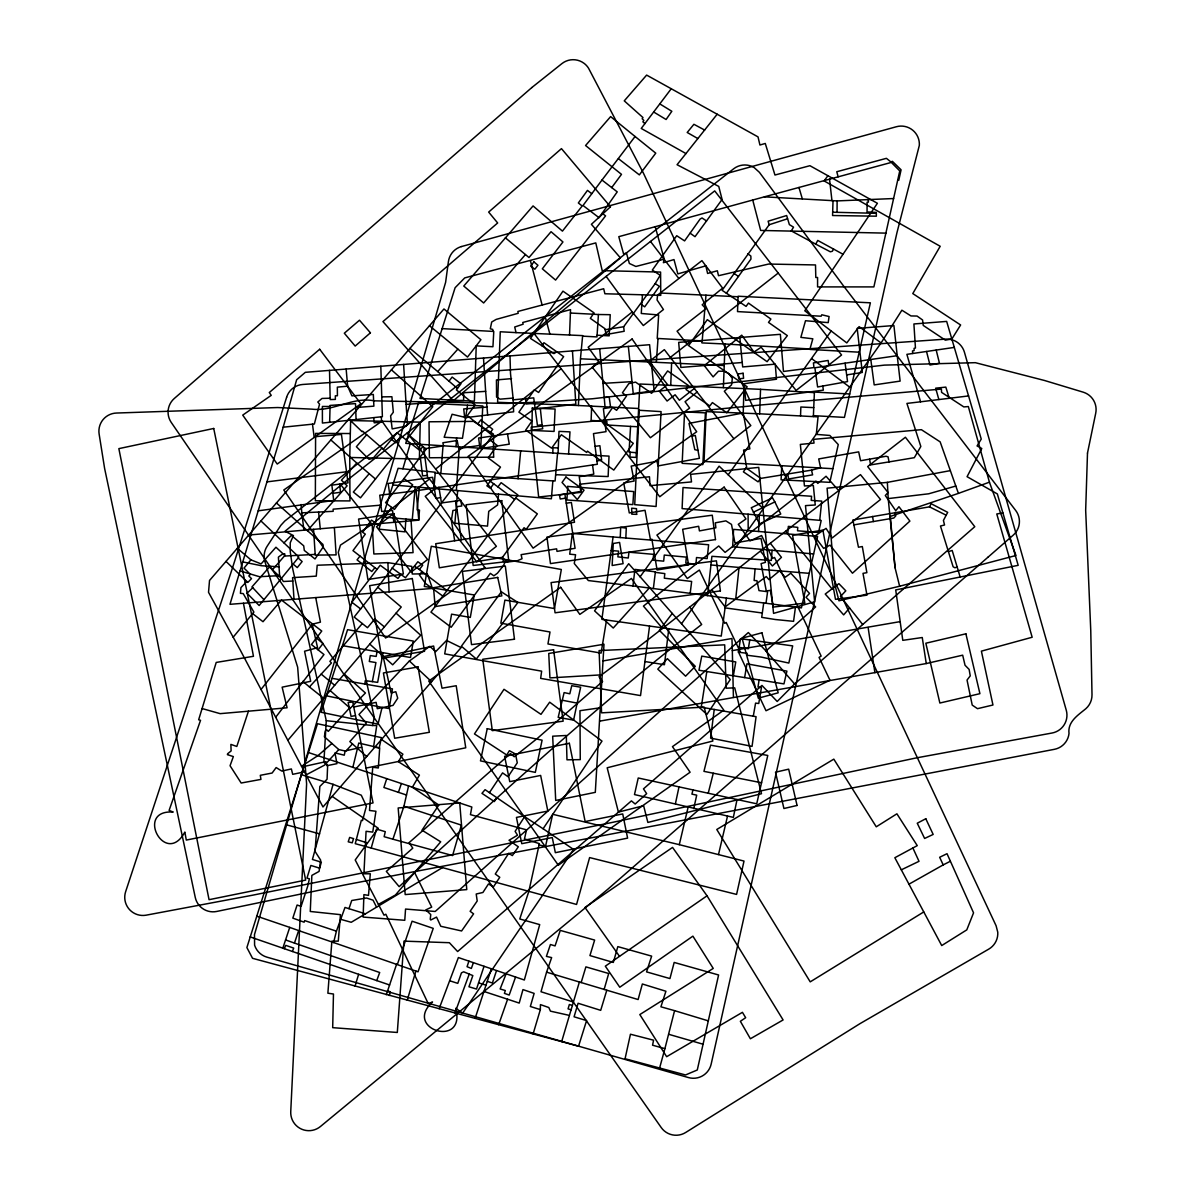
<?xml version="1.0" encoding="UTF-8"?>
<svg xmlns="http://www.w3.org/2000/svg" width="1195" height="1195" viewBox="0 0 1195 1195"><rect width="100%" height="100%" fill="white"/><g stroke="black" fill="none" stroke-linecap="round" stroke-linejoin="round"><path stroke-width="1.5" d="M833.02 200.775L832.571 215.518L876.353 216.19L876.323 213.322L837.053 212.337L837.112 200.909L764.412 196.831L618.801 236.67L623.581 253.878L626.464 253.116L629.362 263.468L635.874 266.47L664.271 259.121L655.218 226.766M329.641 422.283L330.074 406.509L322.381 406.464L322.411 423.045L356.05 419.55L355.692 407.54L373.886 406.151L373.333 394.455L351.898 395.844L347.655 386.164L337.334 387.15L337.423 395.754L335.332 395.799L335.362 399.429L330.193 399.563L329.521 370.39M533.104 1033.959L540.349 1009.626L540.439 1004.607L548.819 1007.519L550.432 1011.149L569.417 1015.406L579.381 982.021L546.578 972.162L541.006 991.745L573.436 1002.052M349.762 457.461L350.628 420.535L420.252 422.149L419.385 459.074L349.762 457.461L349.956 500.914L315.346 500.78L315.599 433.397L350.314 433.531M743.215 413.141L743.947 388.584L639.908 384.013L636.113 457.416L629.855 457.102L630.213 452.218L629.033 452.128L630.572 426.406L637.323 426.72M569.537 334.988L570.538 309.624L522.753 322.486L523.156 324.189L514.701 327.012L516.061 332.613L582.652 335.616L580.441 358.829L578.41 405.523L497.598 402.297L500.257 331.762L516.061 332.613M723.378 387.598L725.051 343.996L701.973 342.92L701.405 340.859L657.22 338.439L658.639 314.957L641.267 313.478L642.447 294.792L660.76 295.374L660.581 272.072L602.205 270.638L595.782 242.899L464.736 277.897L455.116 287.711L419.983 398.443L474.4 401.221L476.222 345.878L492.937 346.729L493.774 331.448L442.15 328.625M759.661 413.814L706.185 411.618L704.034 461.449L781.784 465.706L781.097 479.822L829.808 482.332L838.263 444.555L829.838 435.458L816.304 434.382L818.037 416.861L759.661 413.814L760.528 389.346L743.947 388.584M800.53 415.92L800.859 407.002L813.735 407.629L813.377 416.547M813.735 407.629L814.422 392.079L849.705 393.962L870.378 302.813L738.092 296.226L737.524 311.596L821.144 316.212L821.787 314.778L829.091 316.526L828.21 322.62L805.505 320.738L800.859 337.363L812.824 338.797L809.851 349.418L859.205 352.196M578.41 405.523L591.674 406.151L591.122 420.446L606.926 421.387L606.687 424.972L630.572 426.406M670.724 385.402L671.605 363.041L580.979 358.829M558.065 453.473L558.976 431.38L569.985 431.873L568.566 454.01L405.732 443.345L418.564 402.745L482.765 405.971L480.704 448.409M552.762 453.159L553.001 447.781L558.304 447.916M625.821 538.034L620.25 537.541L620.683 527.368L626.285 528.13L625.821 538.034L708.635 544.756L707.156 558.603L696.521 557.527L695.923 564.204L685.81 563.129L686.318 557.124L664.286 555.063L663.673 561.157L653.038 560.171L653.65 554.346L628.973 552.195L628.241 558.02L617.86 556.855L618.622 551.119L611.198 550.536L601.877 619.368L721.257 636.084L726.411 598.083L801.412 607.896L817.604 536.421L733.581 529.385L732.654 546.772L813.616 553.942M600.248 707.784L579.963 710.696L580.262 759.632L566.968 759.811L566.31 735.478L552.673 736.195L555.705 800.456L595.304 792.345L603.998 644.239L548.744 653.471L549.924 677.894L602.22 674.802M758.541 531.491L759.348 515.179L682.106 508.592L683.017 487.53L811.584 496.269L811.226 500.391L821.727 501.108L819.725 520.333L759.348 515.179M597.097 335.212L598.426 314.509L610.227 314.688L609.196 335.84L597.097 335.212L596.992 336.915L582.652 336.153M382.803 517.017L405.912 519.078L405.06 531.85L378.905 529.161L398.099 468.306L435.279 472.249L433.919 488.516L551.373 498.778L552.852 480.898L555.092 480.987L557.542 453.473M456.027 446.706L456.624 437.967L462.465 438.281L467.529 405.21M456.356 490.488L459.328 446.885M656.339 362.369L658.012 338.529M772.075 550.223L771.343 560.44L711.906 556.317L707.545 595.618L726.411 598.083M552.852 480.898L440.85 473.549L443.031 445.854M738.092 296.763L705.976 295.195L702.212 340.769L701.405 340.859M787.729 533.956L788.356 526.383L797.752 527.368L797.528 530.774L818.515 532.477L821.189 520.512L819.725 520.333M710.905 564.966L755.091 568.865L754.12 580.471L756.928 580.695L758.989 590.599L767.593 591.719L765.98 603.326M457.685 490.533L454.877 523.246L487.515 526.114L488.725 511.37L497.568 504.962L498.569 494.162M405.912 519.078L412.275 519.571L415.203 486.858L392.796 484.976M518.062 478.837L520.661 450.963M533.851 333.241L659.774 496.761L750.818 425.554L724.334 391.273L731.534 384.865L732.341 378.457L728.875 373.617L724.334 371.242L718.479 371.197L713.116 376.888L704.303 365.64L741.722 335.168L753.955 352.017L761.155 347.222L796.124 390.421L841.564 355.02L714.715 190.901L341.053 485.065L285.007 531.267L293.432 535.569L290.236 542.784L290.236 551.567L292.626 568.417L326.265 720.704L323.89 762.38L327.639 765.562L327.072 779.23L319.857 786.444L315.047 851.378L320.663 860.161L319.08 871.409L311.85 875.397L310.267 911.471L340.455 914.653L338.275 941.137L331.881 941.137L327.878 993.209L333.465 994.016L332.688 1027.67L397.308 1032.465L403.97 941.137L449.38 942.706L457.625 951.534L631.408 800.874L635.172 804.011L646.644 793.659L643.478 788.864L761.962 685.437L777.183 701.48L794.6 683.958L974.776 526.696L905.407 437.25L867.689 466.558L888.034 492.504L885.316 495.507L895.727 510.698L898.954 506.71L909.888 521.095L852.468 573.212L830.047 545.159L823.654 548.385L814.572 536.331L826.044 528.354L832.228 537.944L880.506 499.495L860.475 474.624C771.417 539.393 687.663 611.377 599.009 676.728L602.594 681.449L537.466 738.316L514.238 756.734L510.474 753.597L409.048 842.684L412.783 848.151L386.343 871.409L399.16 886.645C498.061 797.05 595.887 706.081 701.674 624.477L689.814 607.045M433.919 488.516L419.445 487.261L417.115 509.892L419.505 510.116L418.653 520.109L412.275 519.571M735.702 599.068L739.063 567.476M653.381 588.537L632.947 585.938L634.933 569.403L655.383 571.822L653.381 588.537L707.545 595.618M668.797 628.779L664.435 664.719L644.927 661.537L649.557 626.09M334.376 527.548L313.568 529.34L315.226 555.107L336.124 554.883L334.376 527.548L418.788 520.154L416.099 490.757L597.336 464.272L593.467 433.621L606.029 431.649L603.4 408.615L610.63 407.495L609.181 396.919L604.237 397.636L605.118 408.302M690.172 593.377L691.651 581.457L664.315 578.186L664.823 573.615L655.383 572.36M714.237 709.442L710.607 738.122L752.058 746.367L756.077 716.701L701.241 707.201L706.813 671.53L698.97 670.231L701.764 656.115L735.761 661.94L733.342 675.787L706.813 671.53M644.927 661.537L640.535 695.595L540.648 678.387L541.649 671.172L444.704 653.874L451.576 614.17L470.307 617.397L474.251 594.99L424.315 586.431L431.29 546.279L561.336 569.492L554.48 608.569L504.917 600.099L500.839 623.178L549.999 632.006L547.952 643.971L601.085 653.112L606.537 620.041M795.452 607.135L793.57 621.34L775.226 619.503L761.708 617.352L763.71 602.967M611.198 550.536L613.08 536.958L620.25 537.541M364.819 684.078L365.311 680.627L377.665 682.375L383.042 652.709L410.512 657.504L413.306 641.058L347.566 629.675L321.126 712.265L378.023 724.14L382.086 707.425L389.137 708.545L392.438 688.873L332.15 678.342M759.109 679.91L757.988 687.035L761.439 687.573L758.75 703.482L755.569 703.123L753.298 716.163M744.634 677.58L746.935 663.822L786.907 671.127L783.965 683.898L733.342 675.787M749.788 639.982L748.294 648.721L739.122 647.376L738.211 652.171L747.114 653.292L747.248 655.263L761.349 657.101L788.82 663.061L792.688 645.897L740.497 638.683L739.122 647.376M383.042 652.709L377.052 651.678L376.171 656.428L370.301 655.577L369.3 661.492L375.932 662.568L372.362 681.613M737.061 799.5L733.342 817.38L634.485 794.57L638.235 777.99L756.719 803.802L767.773 755.449L710.517 745.157L703.945 771.358L761.618 782.785M577.17 703.123L573.6 720.107L558.184 717.373L564.115 692.592L569.806 693.802L571.748 685.691L580.65 687.215L577.17 703.123L562.173 700.21M308.444 752.536L246.887 947.56L252.548 958.315L439.133 1008.685L458.387 957.553L524.336 980.005L539.707 924.616L519.765 918.97L528.847 891.321L539.378 843.64L524.486 838.935L526.517 829.838L470.442 814.646L471.831 807.028L308.444 752.536L317.497 723.737L381.414 737.629L379.233 747.846L358.769 743.051L352.839 767.369M675.414 803.712L678.999 786.907M693.742 808.642L696.7 795.153L691.92 794.122L692.951 790M664.271 259.121L663.374 262.706L673.995 259.569L677.819 273.909L705.827 265.843L707.604 273.461L717.329 270.772L718.509 275.701L768.624 264.05L815.513 264.946L815.797 277.494L817.574 277.494L817.574 286.905L873.874 286.905L899.76 170.93L891.336 162.415L764.412 196.831M579.381 982.021L638.115 999.543L642.357 983.993L665.914 991.252L660.91 1006.802L674.577 1010.656L664.913 1048.612L652.56 1045.207L653.56 1040.188L630.452 1034.228L625.06 1058.74L685.527 1074.962L697.283 1069.988L718.598 974.986L674.174 962.438L669.947 978.571L646.57 971.893L651.648 956.12L617.83 946.619L613.319 962.438L589.942 955.582L594.632 940.077L560.276 930.397L555.063 945.902L550.432 944.513L546.399 956.388L551.642 957.598L546.578 972.162M849.705 393.962L844.432 417.399L813.377 415.651M301.424 774.718L333.061 784.308L361.278 795.198L366.402 806.132L362.518 820.606L361.338 820.248L355.259 843.685L371.212 848.032L376.515 829.076L385.283 831.675L384.133 836.694L392.916 839.204L403.94 806.266L408.57 785.877M326.265 720.704L372.496 725.499L374.319 717.523L338.275 552.374L340.455 545.114L371.929 524.321L429.498 478.971L436.309 487.62L425.256 496.313L476.73 561.784L496.388 546.324L407.226 432.948M365.64 846.463L366.521 842.654L356.289 839.428M371.212 848.032L576.558 904.451L589.613 857.577L736.583 894.413L744.007 861.072L679.298 844.671L688.051 807.476M718.509 854.53L727.501 816.17M397.427 964.275L412.081 921.211L433.247 928.381L418.026 971.804L333.599 942.541L336.422 931.159L344.996 907.453L365.461 913.816L442.464 867.615M708.217 793.271L713.266 773.24M336.422 931.159L304.635 920.583L304.142 922.196L292.82 918.118L297.092 905.033L301.11 906.333L307.712 886.212L309.385 878.773L306.966 878.101L310.864 865.464L319.648 868.153L321.335 862.192L312.433 859.459L333.061 784.308M389.286 995.51L390.317 991.745L387.538 991.028L386.254 994.703M659.61 1068.016L664.913 1048.612M628.346 346.416L633.245 393.603L654.143 390.78L649.602 344.713L305.337 372.317L296.644 379.756L279.286 441.015L229.963 604.312L432.441 588.448L427.257 573.705L412.245 574.018L411.797 566.4L387.897 562.636L317.198 565.235L316.287 576.124L292.581 577.648L294.015 599.292M604.117 989.505L608.688 973.507L585.894 966.874L581.158 982.559M402.879 468.798L410.243 443.659M439.133 1008.685L561.665 1041.622L569.417 1015.406M407.241 1000.17L415.905 970.997M606.776 990.311L600.697 1010.343L578.081 1003.262L574.078 1016.796L586.581 1020.605L578.559 1046.193L561.665 1041.622M355.005 986.189L358.62 974.313L250.128 936.895M355.408 715.581L351.076 716.432L348.148 702.451L352.779 702.048L373.034 802.92L186.3 840.07L184.852 832.049C165.478 867.779 134.303 809.374 173.2 812.062L169.107 810.404L200.536 720.331L198.654 719.748L216.22 662.433L253.459 656.294L243.436 603.236M475.132 1018.319L491.354 968.846M386.747 778.662L383.894 787.49L406.509 795.019M468.888 961.139L467.066 966.695L471.338 968.443L473.399 962.707M449.664 980.766L457.775 983.365L461.434 972.879L463.675 971.804L472.832 975.568L468.948 986.771L476.521 989.057L484.035 966.292M315.719 597.59L320.439 622.147L312.239 624.208L317.571 647.69L304.576 651.23L310.685 681.299L282.139 687.17L287.099 707.784L248.44 711.189L236.804 746.457L230.874 744.395L231.113 750.938L227.603 753.761L227.423 754.657L233.354 756.584L230.052 765.726L241.166 783.024L260.943 779.394L260.301 775.316L272.116 773.031L276.15 767.563L281.781 771.059L291.371 768.953L292.7 774.33L303.605 772.045L302.753 766.757L325.891 761.648L326.922 765.681L336.945 763.665L334.973 752.91L344.235 755.195L345.176 750.938L361.622 747.263M282.827 948.188L289.728 927.395L256.731 916.147M358.62 974.313L376.724 980.587L379.696 972.521L294.478 943.079L298.63 930.576L289.728 927.395M348.985 908.663L351.718 900.507L366.551 897.998L373.064 900.193L376.574 907.184M398.398 792.419L401.371 783.547M496.537 970.594L492.385 983.007L487.336 981.349M387.538 991.028L396.62 964.186M498.659 1024.683L507.621 999.229L519.213 1003.083L522.962 989.594L534.135 993.403L530.356 1006.489L540.349 1009.626M515.553 977.047L509.189 995.062L504.409 993.359L505.321 990.535L500.137 988.967L506.127 973.82M454.936 1012.942L469.247 974.089M292.402 951.504L293.701 948.098L285.739 945.364L284.305 948.681M787.789 474.31L788.64 478.971L812.615 474.848L811.524 470.143L760.752 478.388L758.063 481.839L743.409 471.846L746.621 467.14L743.589 450.112L749.848 448.857L743.215 412.962L688.992 423.403L691.875 436.13L695.326 435.458L699.404 458.312L658.012 465.93L656.966 461.27L631.199 466.11L634.127 481.032L623.715 483.004L629.287 512.939L645.031 510.295L650.424 539.557L651.872 539.199L657.086 569.985L688.544 564.832L682.659 529.295L698.657 526.293L699.433 530.909L715.88 527.817L715.282 522.842L725.873 520.871L731.504 524.411L734.925 542.918L761.051 538.437L765.412 562.367L761.081 563.622L766.264 590.913L770.327 590.375L773.284 607.09L804.832 603.102L792.539 535.211L822.892 530.102L835.484 599.337L866.972 595.17L862.999 573.346L866.883 572.674L862.312 546.548L858.458 547.22L852.886 519.974L929.471 506.844L931.159 503.707L947.695 512.356L943.423 520.422L944.543 524.993L940.465 526.024L953.117 566.759L954.835 567.744L957.195 567.117M640.654 304.023L644.688 306.846L659.401 286.322L655.174 283.633L623.641 326.758L624.178 331.269L606.044 334.555L604.999 328.73L590.33 318.363L594.034 312.866L562.95 291.162L530.475 338.424L541.903 345.728L543.949 342.726L563.637 356.648L538.587 392.468L534.419 389.779L518.899 412.156L531.939 421.058L525.68 430.11L551.627 448.17L561.351 434.741L586.67 452.442L587.477 451.127L613.797 470.083L633.29 443.33L603.012 421.357L612.662 407.465L616.605 410.318L626.509 396.023L622.446 392.782L628.839 383.61L635.576 382.116L651.604 393.304L667.646 370.943L688.335 385.447L686.035 389.54L709.785 405.941L712.399 402.581L726.769 412.783L747.189 386.821L688.589 345.594L707.306 319.662L767.115 361.682L787.356 335.631L768.505 322.396L770.88 319.065L748.458 303.082L746.083 306.398L722.094 290.31L769.162 224.75L768.116 221.195L786.654 215.533L789.372 224.615L793.54 227.169L791.284 230.904L815.752 244.153L817.739 240.434L843.028 254.251L877.399 203.284L809.926 165.702L774.957 175.023L765.278 143.46L759.93 145.013L758.018 136.887L646.629 75.091L624.268 100.858L642.955 117.543L642.178 118.768L643.836 120.396L642.895 121.845L644.897 123.608L641.237 128.448L685.96 153.557L717.194 114.197M833.602 249.098L832.317 251.279L830.331 251.801L815.752 244.153M649.662 587.611L613.244 628.032L594.557 610.839L628.689 563.711L672.262 613.438L659.386 630.377L695.296 666.347L685.586 676.176L667.363 658.654L657.788 669.14L706.902 714.446L730.264 679.567L681.538 623.76L881.073 342.965L901.881 310.207L910.978 315.943L917.043 316.048L922.585 319.991L923.242 325.428L945.35 340.157L951.877 338.962L960.616 324.98L912.786 293.582L940.196 246.275L824.117 180.923L827.926 175.665M496.896 797.767L494.312 801.561L481.958 793.346L485.08 789.671L524.605 816.663L515.12 831.376L517.525 835.215L509.01 840.279L518.316 846.792L512.371 855.59L508.667 853.349L495.283 874.008L499.764 877.294L493.371 886.944L488.471 883.941L482.914 892.486L476.207 894.009L477.208 900.985L470.128 911.307L473.579 913.846L461.599 930.965L440.776 926.274L436.548 917.103L430.753 920.001L430.23 919.209L430.768 914.563L425.823 909.903L431.709 907.095L414.605 872.529L440.701 841.818L421.999 830.196L438.819 805.042L412.38 787.251L419.415 775.152L398.338 761.678L402.894 754.179L381.504 739.466L322.979 806.983L240.359 650.259L208.527 592.302L209.528 580.456L443.957 308.967L480.913 339.724L467.514 357.051L429.483 325.727M556.87 351.763L553.927 353.615L541.903 345.728M707.037 895.817L783.098 1019.947L750.385 1038.769L740.362 1021.292L745.665 1017.707L742.424 1012.329L666.646 1056.694L639.818 1014.57L713.236 968.413L692.891 936.148L619.772 987.234L605.327 966.172L707.037 895.817L672.546 847.419L584.982 907.468L619.488 956.314M489.412 792.658L502.572 772.881L508.039 776.705L517.271 762.828L515.523 754.03L509.369 750.684L506.77 755.016L474.475 733.924L504.006 689.291L540.976 714.356L549.67 702.182L601.996 741.109L543.098 828.747L524.605 816.663M843.028 254.251L804.788 310.79L846.792 342.92L859.115 326.638L881.073 342.965M457.446 388.435L449.006 381.19L452.143 377.052L460.926 383.819L456.4 389.914L475.147 405.03L467.29 415.651L492.504 435.503L377.814 587.253L354.168 617.038L367.477 627.704L374.782 619.01L384.402 626.897L401.236 607.03L377.814 587.253M763.187 508.652L728.218 474.818L831.063 331.164M601.981 180.042L583.011 205.495L599.024 217.684L617.232 191.872L601.981 180.042L635.068 136.499L610.63 116.602L585.565 145.521L621.49 174.35L611.706 187.585M655.174 283.633L660.178 275.283L652.321 270.1L676.714 235.714L684.586 240.897L700.15 218.999L702.048 217.968L706.514 220.97L722.094 199.446L718.748 186.405L677.057 164.716L685.96 153.557M640.087 576.856L719.121 466.155L728.218 474.818M489.786 433.352L492.684 429.304L480.868 419.908L477.761 423.896M726.321 293.328L750.953 259.046L750.848 256.014L747.816 253.818M414.441 566.176L419.4 569.507L422.701 565.22L417.862 561.74L405.449 577.768L400.937 574.451L397.995 578.455L380.234 565.25L351.823 602.235L360.666 608.942M706.514 220.97L695.012 236.685L690.172 233.219M409.691 435.861L422.776 446.557L419.893 450.44L397.024 432.784L383.251 449.26L392.348 457.745L360.502 497.837L353.347 492.026L369.21 473.698L375.484 479.061M515.762 497.927L537.332 513.865L526.218 529.325L524.067 527.727L502.049 557.931L505.724 560.261L503.633 565.384L497.464 573.182L493.879 575.811L490.338 573.346L451.172 627.27L430.947 612.124L517.928 495.014L501.138 482.675L497.912 486.903L490.234 481.212M419.4 569.507L422.014 571.509L419.43 574.974L425.554 583.504L442.822 596.081M493.744 483.766L490.383 488.247L486.873 485.827L500.481 467.125L488.202 457.909L497.075 445.362L489.442 439.506M644.897 123.608L671.276 88.699M391.706 507.457L385.567 502.662L403.94 478.597L412.708 484.841L394.469 509.428L391.706 507.457L378.576 524.919L371.54 520.154L362.608 532.238L365.326 534.135L352.973 550.641L377.067 569.358M275.686 717.254L323.979 654.546L311.447 644.538L321.754 631.05L281.512 600.069L263.005 621.714L252.623 613.588L233.144 637.234M403.94 478.597L426.242 449.081L422.776 446.557M318.109 649.856L323.023 643.507L316.361 638.055M401.072 435.936L395.769 442.718L391.512 439.401M360.024 556.093L357.051 559.872L371.764 571.524L374.961 567.655M261.033 689.485L312.567 623.88M263.931 599.681L252.757 587.701L247.036 593.273L259.151 605.521L298.855 557.079L260.898 520.9M406.39 440.029L432.754 406.703L391.422 369.808M281.482 578.395L272.46 569.776L284.888 555.481L275.955 547.235L261.108 563.906L250.92 559.843L244.004 568.088L250.338 574.392L248.829 575.945L251.503 578.619L247.783 582.473L226.004 561.396M252.623 613.588L253.878 612.079L243.242 593.616L240.419 593.332L240.927 587.596L246.872 581.412M287.786 740.377L384.402 626.897M414.605 872.529L395.47 894.995L378.397 904.376L384.013 915.176L385.836 914.235L428.288 1003.755L432.53 1001.993C402.461 1029.104 466.423 1048.971 455.713 1008.281L462.644 1013.151L573.63 849.496L543.098 828.747M366.611 434.741L356.394 446.721L369.001 459.313L373.079 458.312L381.922 448.005L362.697 431.216L362.085 431.679L348.91 419.057M362.294 623.536L329.895 661.373L331.463 662.971L309.43 686.931L302.783 681.329M849.6 607.986L843.655 614.887L825.237 594.049L838.875 583.653L845.806 590.823L840.458 596.469L862.685 624.522M591.704 193.65L587.462 190.393L578.35 202.956L582.174 206.003L562.442 231.128L533.06 205.928L463.765 286.038L483.646 302.977L525.441 254.565L528.997 257.522L551.059 231.71L562.935 241.958L542.336 268.815L555.585 280.078L605.566 215.862L602.22 213.293M381.504 739.466L461.136 647.57L446.557 640.46L435.682 651.634L429.797 646.331L409.377 660.984L358.993 714.461L366.253 723.184L349.836 741.602L366.701 756.54M283.977 542.859L291.356 535.39L303.709 545.816L304.307 550.447L315.017 558.976L323.307 546.817L322.934 544.427L307.414 530.655L347.118 485.797L341.441 480.166L356.752 463.033L330.851 439.954M409.945 348.342L437.699 371.555L457.849 349.134M330.134 690.561L349.687 707.813L328.266 731.37L326.608 729.667L325.309 730.937L324.383 736.762L338.782 749.564L345.848 751.147L352.465 743.902M338.782 749.564L324.652 765.069L306.039 774.928M372.496 725.499L376.739 725.544L373.542 747.144L379.696 747.906L378.322 767.982L372.735 767.22L369.509 810.464L375.932 811.271L372.735 832.108L366.073 831.302L363.922 873.784L370.316 873.784L368.493 895.384L363.922 894.622L363.116 917.073L404.776 920.299L405.553 909.051L435.204 911.471L748.339 632.543L765.965 650.961L815.617 606.911L805.998 597.276L809.523 593.422L790.806 573.212L785.19 577.245L779.573 570.837L768.953 579.62L766.264 576.528L725.111 606.911L711.802 589.658M988.116 557.079L607.643 889.379L320.424 1126.526A18.149 18.149 0 0 1 290.743 1111.634L306.607 783.95L297.66 667.198L264.961 561.71A18.149 18.149 0 0 1 267.097 546.324L280.825 525.352L284.798 521.02L733.775 168.704A18.149 18.149 0 0 1 754.09 167.524L759.393 172.319L842.908 285.127L1015.705 510.489A18.149 18.149 0 0 1 1013.226 535.151L988.131 557.079M331.911 743.469L318.124 755.479L301.528 766.309M435.652 469.067L560.948 368.867M606.149 276.374L632.215 311.955L588.179 347.222L598.59 361.652L592.182 367.253L650.409 437.743L689.635 408.078L685.064 401.714L697.103 392.079L664.345 349.642L649.363 361.428L667.542 384.596L659.296 391.094L667.094 401.042L675.1 394.768L679.372 400.235L694.594 388.27M670.38 357.35L778.289 273.013M687.483 344.802L677.072 331.179L705.916 308.728L702.182 304.785L722.602 288.114L701.913 260.629L657.594 295.06L657.056 299.945L663.449 309.535L643.328 325.533L632.215 311.955M923.735 911.949L810.225 981.857L716.776 829.494L833.811 759.139L876.264 826.806L896.907 813.81L917.252 845.627L894.846 857.726L941.72 945.559L966.785 929.874L973.552 912.846L947.023 853.693L939.658 857.278L943.199 864.896L908.992 884.166M365.461 913.816L351.225 922.286L340.993 919.418M943.199 864.896L950.264 861.311M901.329 869.826L919.015 861.311L912.831 847.867M753.328 512.222L774.853 501.915L780.753 514.014L759.527 523.873L751.267 507.741L772.493 497.882L774.853 501.915M958.42 493.386L989.43 482.183L968.338 406.554L963.827 406.912L941.6 392.393L941.376 389.077L759.751 405.075L531.163 427.168L538.661 497.015L580.934 492.355L579.635 484.244L649.482 476.76L650.02 485.678L691.517 481.914L690.62 474.34L758.75 467.394L773.553 613.379L814.631 601.817L805.49 505.619L815.244 504.992L813.347 485.499L804.444 485.947L800.351 444.42L814.019 443.076L813.601 439.357L921.375 429.677L940.151 441.866L958.42 493.386L890.26 516.419L895.055 567.759L899.626 586.222L838.95 600.786L834.991 585.191L827.089 488.187L887.362 482.362L950.354 470.621M769.162 224.75L787.535 218.775M948.277 551.657L952.176 550.447L960.168 577.021L1018.185 565.325L997.347 493.938L967.069 476.685L981.782 448.498L977.062 445.944L981.244 439.088L946.664 321.41L913.906 323.964L915.445 348.029L914.085 348.342L914.115 350.583L912.487 350.942L912.666 353.496L906.885 354.347L920.568 401.804L968.592 395.933M955.821 486.036L928.709 493.789L888.199 498.584L895.055 567.759M461.434 246.558L896.399 126.73A18.149 18.149 0 0 1 919.328 145.402L896.907 232.905L711.174 1064.088A18.149 18.149 0 0 1 688.484 1077.576L266.903 957.15A18.164 18.164 0 0 1 254.595 945.185L254.475 934.595L445.615 282.334L448.379 261.825A18.149 18.149 0 0 1 461.434 246.558M642.447 294.792L604.894 293.761L603.684 288.742L517.883 311.462L518.182 313.299L496.194 319.394L491.713 321.993L490.294 328.804L492.684 329.387L493.087 331.359M899.626 586.222L1015.974 555.496L989.43 482.183M599.636 721.138L926.259 663.554L962.677 655.174L965.037 665.256L969.13 669.424L970.25 675.877L967.039 680.045L972.222 705.095L977.495 708.68L992.955 705.005L981.394 651.141L1032.166 637.249L996.779 513.969L1002.949 512.939M698.074 450.381L694.803 449.664L691.875 436.13M353.72 707.022L376.126 702.361L377.276 708.68L392.991 705.409L397.741 698.194L395.799 691.741L391.079 692.951L383.207 656.653L433.621 646.032L442.016 688.201L456.206 685.736L465.751 747.801L366.133 768.056M960.168 577.021L895.712 589.927L902.793 640.341L922.256 637.518L926.259 663.554M733.416 697.432L732.326 650.603L899.969 621.654M845.104 363.175L814.885 367.791L817.619 386.971L847.539 381.593L845.104 363.175L897.221 355.692L893.92 325.533L857.188 328.401L862.312 372.452L846.657 374.916M811.524 470.143L820.592 467.813L818.709 458.94L858.682 451.859L860.579 460.732L886.048 456.251L888.049 456.834L889.08 461.897L914.324 457.685L920.837 446.482L906.915 403.417L920.568 401.804M602.937 660.954L731.952 638.503L732.326 650.603M853.738 524.904L893.8 518.047L895.772 515.896L895.189 512.356M596.917 460.956L601.638 460.15L599.89 445.72L595.065 446.347M455.459 501.063L456.609 506.71L461.778 505.993L460.807 500.346L441.463 502.946L440.611 497.613L435.891 498.375L432.65 477.313L388.151 483.452L389.689 494.028L416.099 490.757M889.08 461.897L870.572 464.9L869.601 459.253M605.193 329.715L623.641 326.758M540.319 408.526L542.052 424.703L537.451 425.42L533.717 397.86L513.133 399.832L513.626 411.797L464.691 417.757L463.72 408.929L486.977 407.092L487.665 415.023M461.3 539.737L435.712 543.725L439.342 567.789L502.632 557.303L503.409 561.381L507.651 562.009L517.136 560.843L522.036 558.737L521.095 554.659L556.616 548.834L557.004 551.388L575.079 548.296L571.061 522.798L461.3 539.737L456.609 506.71M571.061 522.798L574.511 522.26L571.359 502.453L566.281 503.17L564.876 494.073M457.058 509.847L452.935 510.474L451.366 520.467L454.697 540.767M565.549 498.195L560.216 499.002L559.454 494.969L581.412 491.339L579.231 476.73L593.795 474.131L592.526 464.945M912.666 353.496L954.357 347.401M479.583 445.451L478.612 438.012L507.472 433.934L509.264 444.152L480.136 448.678L479.583 445.451L458.76 448.543L457.177 440.522L442.882 442.762L443.464 445.899L423.837 448.857L427.69 477.985M258.195 510.833L333.704 500.481L331.881 485.155L348.059 482.87L341.426 434.427L314.106 436.758L312.478 424.165L283.14 427.212M507.472 433.934L542.724 428.781L542.052 424.703M332.852 493.311L340.515 492.28L339.634 484.035M534.359 402.745L526.129 403.82L525.456 398.667M266.933 481.884L346.625 471.756M424.987 457.371L420.386 457.954L422.597 475.879L427.392 475.386M535.24 409.153L575.841 404.134L572.45 350.897M356.05 419.55L382.385 416.682L380.817 366.223M389.689 494.028L379.756 495.193L381.668 511.505L392.558 510.474L393.812 522.394M312.478 424.165L314.36 423.986L319.558 404.134L317.81 402.028L322.023 398.443L330.283 398.219M250.86 534.852L313.568 529.34M248.44 711.189L220.134 713.654L202.089 708.545M511.535 378.636L496.448 379.935L496.567 397.098L500.048 399.16L513.073 398.084L510.504 373.482L510.011 355.916M380.936 505.141L333.151 509.175L333.151 511.326L301.827 512.849L301.065 504.514M828.852 365.55L828.15 360.442L813.407 362.907L813.959 367.567L783.457 371.466L780.35 334.316L678.67 342.382L680.851 367.433L742.229 362.503L742.678 366.94L775.256 364.161L776.466 379.218L744.186 383.7L745.65 400.37L823.34 390.153L822.787 386.119M381.788 396.874L391.9 396.74L393.319 412.245L390.601 415.83L392.169 428.915L406.076 426.182L407.435 424.3L406.106 404.358L463.66 400.459L463.57 392.752L485.648 391.362L486.977 407.092M705.976 295.195L660.611 293.044M599.666 348.701L602.997 383.386L631.976 381.638M315.301 554.39L284.709 556.048L284.709 553.763L282.961 553.763L278.39 557.124L279.6 575.631L283.379 581.502L292.82 581.009M279.6 575.631L259.435 576.707L240.016 570.881M893.606 198.534L837.112 200.909M885.973 233.13L760.662 230.441L752.716 199.968M832.691 212.202L837.053 212.337M555.705 474.714L608.135 476.551L609.017 456.117L568.566 454.01M671.605 363.041L724.14 365.506M725.051 343.996L810.105 348.97M591.674 406.151L638.115 408.481M570.418 313.03L598.426 314.509M814.273 392.617L760.528 389.346M456.624 437.967L444.152 437.25L452.083 414.262L466.14 417.623M781.784 465.706L832.87 468.709M279.018 566.803L261.451 565.728L242.749 561.919M630.213 452.218L636.308 452.711M755.091 568.865L809.254 573.346M435.129 473.056L440.85 473.549M613.08 536.958L572.345 533.418L569.716 554.166L575.557 554.749L574.287 563.532L588.343 580.561L632.947 585.938M415.203 486.858L419.445 487.261M725.141 607.896L762.32 613.005M342.651 645.673L377.052 651.678M326.459 695.819L382.086 707.425M897.699 180.027L898.759 180.296L901.09 169.81L892.396 161.34L890.947 161.967L886.406 158.337L836.769 171.736L838.143 176.8M679.298 844.671L552.673 814.288L545.488 846.553L539.109 844.895M285.62 824.595L319.648 833.871M392.916 839.204L452.576 855.56L461.375 825.133L403.94 806.266M668.916 1034.362L703.063 1044.221M708.336 1020.874L674.577 1010.656M572.405 1005.458L569.358 1004.517L568.058 1008.864L571.105 1009.85M478.583 982.873L486.051 985.203M483.975 991.477L507.621 999.229M298.63 930.576L333.599 942.541M376.724 980.587L389.615 984.979M285.56 939.942L294.478 943.079M929.471 506.844L946.096 515.179M704.632 130.061L693.907 124.295L687.2 132.481L697.82 138.545M653.665 112.001L666.093 119.5L671.829 111.284L659.774 103.89M734.014 273.401L738.45 276.463M332.165 796.363L378.262 828.284L355.214 859.982L378.397 904.376M746.098 467.947L760.752 478.388M392.05 567.983L400.937 574.451M811.808 358.724L849.764 387.18M497.912 486.903L514.627 499.45M422.014 571.509L446.96 590.509M618.383 158.651L639.355 174.888L655.756 153.154L635.068 136.499M309.43 686.931L323.576 698.209M321.186 674.085L334.69 685.288M505.38 237.805L525.441 254.565M293.133 564.1L297.271 567.595L302.141 561.545L298.138 557.975M237.312 548.281L250.92 559.843M437.699 371.555L449.006 381.19M356.752 463.033L369.21 473.698M344.22 674.055L365.431 693.01L350.15 708.411L349.687 707.813M276.433 502.961L307.414 530.655M396.068 613.169L420.7 635.232L392.692 664.823L369.778 644.075M272.46 569.776L269.428 567.013L251.951 586.924L252.757 587.701M409.377 660.984L431.604 681.733M381.922 448.005L383.251 449.26M672.262 613.438L681.538 623.76M838.039 489.86L826.044 476.237L817.798 483.407L815.976 481.167L725.111 552.374L718.718 545.966L643.448 606.104L662.642 628.51M765.965 650.961L794.6 683.958M785.608 531.312L832.228 589.21M760.468 551.209L772.388 565.997L781.455 557.348L770.416 543.366M697.103 392.079L733.864 438.729M341.053 485.065L371.929 524.321M650.498 241.45L678.685 278.301M949.263 398.308L945.813 387.105L935.67 388.181L938.852 399.518M798.962 187.466L802.353 198.938M545.129 316.436L549.909 334.137M530.386 260.644L542.127 305.009M926.528 351.479L929.979 365.013L939.464 363.265L936.193 350.045M872.484 516.434L873.455 521.543M438.894 487.172L440.611 497.613M868.123 627.524L874.904 672.695M566.281 503.17L569.268 523.066M870.811 359.59L874.202 384.909L900.134 381.1L897.221 355.692M301.827 512.849L303.903 530.147M829.539 179.22L831.959 200.685M318.587 511.998L320.26 528.802M739.824 337.453L742.229 362.503M373.706 417.623L374.184 422.821L381.608 421.969L381.295 416.816M346.147 369.046L347.655 386.164M602.997 383.386L604.237 397.636M483.497 358.022L485.648 391.362M403.611 364.43L406.106 404.358M411.095 520.871L413.067 552.643L373.856 553.987L372.183 524.276M868.272 199.699L868.421 202.119L867.092 202.209L867.047 211.933L876.323 212.426L876.323 213.322M355.692 407.54L355.498 403.596L330.044 405.434L330.074 406.509M887.362 482.362L888.199 498.584M387.897 562.636L389.107 591.898M513.073 398.084L513.133 399.832M748.085 514.194L748.204 530.595M532.268 408.033L531.924 430.439L554.062 431.425L555.092 409.019L532.268 408.033M1087.495 453.069L1085.672 510.25L1090.766 630.691L1092.006 694.728A18.149 18.149 0 0 1 1085.852 708.695C1078.024 715.163 1067.493 721.72 1069.017 733.476A18.149 18.149 0 0 1 1054.378 749.325L343.712 885.166L216.698 911.456A18.149 18.149 0 0 1 195.263 897.43L104.607 468.41L99.125 434.024A18.149 18.149 0 0 1 116.542 413.037L277.613 407.54L311.94 409.153C333.614 411.782 352.6 396.471 374.259 400.833L507.038 403.432L544.024 401.923L592.391 398.771L884.39 365.117L975.359 362.683L1044.52 380.488L1083.432 392.244A18.149 18.149 0 0 1 1095.695 413.365L1087.495 453.069M639.206 410.273L634.724 504.648L656.1 506.486L661.074 411.618L639.206 410.273M684.571 411.887L682.166 463.331L702.854 464.586L705.394 412.872L684.571 411.887M613.259 543.501L612.154 565.504L623.103 563.667L619.593 542.425L613.259 543.501M567.744 486.41L566.908 499.988L632.872 504.604L633.694 491.563L567.744 486.41M487.246 728.666L480.48 760.871L535.315 772.388L542.097 740.183L487.246 728.666M286.621 397.293L232.577 567.655L125.654 891.619A18.149 18.149 0 0 0 146.044 915.191L252.518 895.219L609.958 822.907L916.61 757.854L1052.078 733.013A18.149 18.149 0 0 0 1066.313 710.383L964.455 352.286A18.149 18.149 0 0 0 945.708 339.126L302.693 384.476A18.149 18.149 0 0 0 286.621 397.293M353.526 838.621L352.226 842.833L348.223 841.803L349.657 837.411L353.526 838.621M565.967 477.059L562.053 482.466L577.304 499.54L584.041 490.204L565.967 477.059M501.362 591.824L461.389 646.226L476.357 659.042L517.883 602.459L501.362 591.824M533.911 261.899L530.685 266.126L534.852 269.204L537.944 265.245L533.911 261.899M610.496 206.795L591.391 224.316L620.369 257.836L453.263 400.863L382.953 321.604L497.658 222.972L488.665 212.083L561.456 148.628L610.496 206.795M370.42 332.808L355.169 346.072L344.324 333.211L359.486 320.215L370.42 332.808M531.82 87.549L174.306 398.473A18.149 18.149 0 0 0 171.049 422.134L353.182 687.812L661.193 1127.512A18.134 18.134 0 0 0 685.676 1132.487L859.952 1023.667L988.743 949.129A18.149 18.149 0 0 0 997.765 932.205L996.092 925.737L643.373 173.036L588.597 68.309A18.194 18.194 0 0 0 584.026 63.305A18.134 18.134 0 0 0 561.874 63.634L531.82 87.549M319.677 349.254L269.293 392.528L271.235 395.351L242.734 415.113L277.225 464.048L360.86 403.82L319.677 349.254M392.826 514.194L376.5 526.696L411.229 572.046L427.556 559.544L392.826 514.194M632.095 338.992L468.186 456.341L533.104 548.161L696.7 431.739L632.095 338.992M724.14 487.127L656.921 535.076L687.289 578.544L699.374 570.03L724.738 623.357L726.202 622.461L740.362 652.037L738.883 652.933L766.01 710.741L829.987 680.269L819.068 657.414L821.144 656.07L774.554 557.482L772.493 558.379L761.588 535.524L750.087 540.902L738.286 524.321L745.964 518.944L724.14 487.127M484.782 567.431L385.627 638.01L283.798 489.995L381.982 421.118L484.782 567.431M560.664 587.283L428.736 681.075L558.334 865.21L690.098 772.224L672.456 746.636L723.782 710.159L631.453 578.455L579.829 614.394L560.664 587.283M925.796 818.739L917.252 823.221L924.616 838.457L933.175 834.424L925.796 818.739M761.902 632.782L742.035 638.16L758.302 698.194L778.184 692.816L761.902 632.782M643.403 758.586L607.179 767.773L618.398 812.092L643.627 805.729L647.869 822.444L761.484 793.719L734.701 687.842L726.142 688.201L724.693 644.837L599.098 650.573L601.578 712.847L704.169 707.111L712.847 741.034L643.403 758.586M965.889 633.813L925.841 643.224L939.868 703.033L979.915 693.668L965.889 633.813M797.065 805.46L783.92 808.507L775.51 772.209L788.67 769.162L797.065 805.46M213.726 428.467L118.858 448.633L209.05 899.686L305.666 880.103L213.726 428.467M569.343 743.275L504.619 756.345L509.742 781.664L540.648 775.435L547.833 811.061L516.434 817.425L521.767 843.685L552.269 837.546L555.346 852.677L627.599 838.128L622.714 813.929L585.147 821.548L569.343 743.275M418.056 666.959L383.416 672.964L394.679 738.256L429.349 732.296L418.056 666.959M412.305 578.514L369.643 585.684L381.862 658.4L424.524 651.29L412.305 578.514M497.717 577.424L433.531 587.686L435.129 606.597L501.84 595.887L497.717 577.424M394.021 513.596L358.575 519.063L367.881 579.5L403.357 573.988L394.021 513.596M715.491 539.587L550.462 563.592L546.952 537.078L712.265 515.209L715.491 539.587M743.096 373.258L738.017 373.975L738.779 378.905L743.589 378.277L743.096 373.258M553.584 649.766L482.75 659.252L492.31 730.638L563.144 721.183L553.584 649.766M720.406 590.928L555.063 612.796L551.074 582.592L716.417 560.813L720.406 590.928M514.462 639.235L471.517 644.613L462.42 571.389L505.336 566.057L514.462 639.235M501.736 500.645L466.125 504.768L473.16 565.474L508.801 561.351L501.736 500.645M459.716 802.95L398.174 807.969L405.195 894.577L466.767 889.603L459.716 802.95M493.625 457.147L429.378 457.775L429.035 421.79L473.549 421.387L493.43 434.069L493.625 457.147M636.636 514.373L631.752 514.149L631.692 508.189L636.487 508.682L636.636 514.373"/></g></svg>
